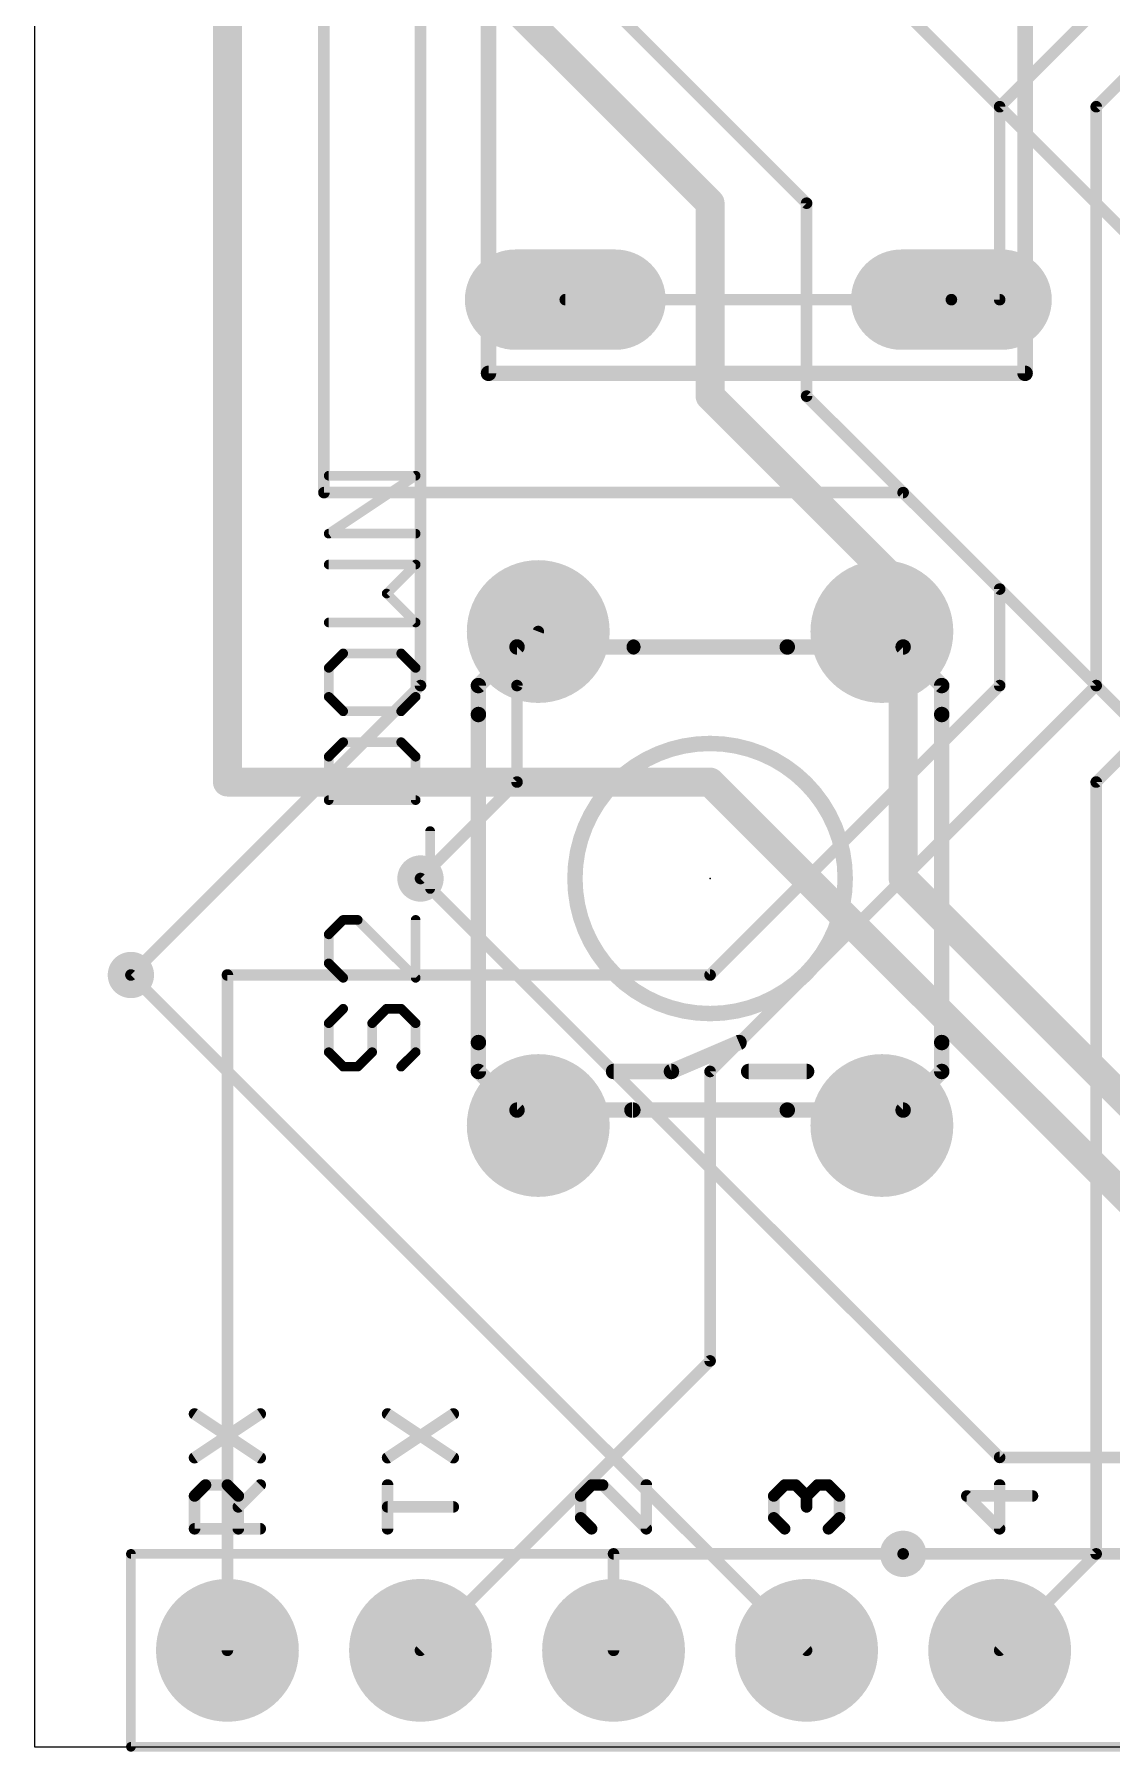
# Model space of a CAD drawing. Extents: x -6 to 117, y 1 to 54.
# Drawn here: x 3.81 to 17.98, y 2.48 to 25.08 of the extents above; entities that cross this region are included whole.
import ezdxf

# ---------------------------------------------------------------- set-up
doc = ezdxf.new("R2010")
doc.units = 0
for name, color, linetype in [('1', 14, 'CONTINUOUS'), ('16', 174, 'CONTINUOUS'), ('17', 94, 'CONTINUOUS'), ('18', 94, 'CONTINUOUS'), ('20', 178, 'CONTINUOUS'), ('21', 251, 'CONTINUOUS'), ('23', 178, 'CONTINUOUS'), ('25', 251, 'CONTINUOUS'), ('51', 251, 'CONTINUOUS')]:
    doc.layers.add(name, color=color, linetype=linetype)

# ---------------------------------------------------------------- blocks, each defined once
blk = doc.blocks.new('LONGP100')
at = {"const_width": 1}
blk.add_lwpolyline([(-0.5, 0), (0.5, 0)], dxfattribs=at)
at = {"const_width": 0.5}
for points in [[(-0.5, 0.25, 1), (-0.5, -0.25)], [(0.5, -0.25, 1), (0.5, 0.25)]]:
    blk.add_lwpolyline(points, format="xyb", dxfattribs=at)
blk = doc.blocks.new('ROUNDP')
at = {"const_width": 0.5}
blk.add_lwpolyline([(0, -0.25, 1), (0, 0.25, 1), (0, -0.25)], format="xyb", dxfattribs=at)
blk = doc.blocks.new('ROUNDV')
at = {"const_width": 0.5}
blk.add_lwpolyline([(0, -0.25, 1), (0, 0.25, 1), (0, -0.25)], format="xyb", dxfattribs=at)

msp = doc.modelspace()

# ---------------------------------------------------------------- linework, layer by layer
at = {"layer": '1'}
for points, const_width in [([(5.08, 30.48), (12.7, 22.86)], 0.381), ([(13.97, 22.86), (6.35, 30.48)], 0.1524), ([(8.89, 25.4), (8.89, 16.51)], 0.1524), ([(16.51, 24.13), (17.78, 25.4)], 0.1524), ([(19.05, 25.4), (17.78, 24.13)], 0.1524), ([(16.51, 21.59), (16.51, 24.13)], 0.1524), ([(17.78, 24.13), (17.78, 16.51)], 0.1524), ([(12.7, 22.86), (12.7, 20.32)], 0.381), ([(13.97, 20.32), (13.97, 22.86)], 0.1524), ([(16.51, 21.59), (15.875, 21.59)], 0.1524), ([(12.7, 20.32), (15.24, 17.78)], 0.381), ([(16.51, 17.78), (13.97, 20.32)], 0.1524), ([(15.24, 17.78), (14.9606, 17.2212)], 0.381), ([(16.51, 16.51), (16.51, 17.78)], 0.1524), ([(10.16, 16.51), (10.4394, 17.2212)], 0.1524), ([(8.89, 16.51), (5.08, 12.7)], 0.1524), ([(10.16, 16.51), (10.16, 15.24)], 0.1524), ([(12.7, 12.7), (16.51, 16.51)], 0.1524), ([(17.78, 16.51), (12.7, 11.43)], 0.1524), ([(19.05, 16.51), (17.78, 15.24)], 0.1524), ([(10.16, 15.24), (8.89, 13.97)], 0.1524), ([(17.78, 15.24), (17.78, 5.08)], 0.1524), ([(6.35, 12.7), (12.7, 12.7)], 0.1524), ([(6.35, 3.81), (6.35, 12.7)], 0.1524), ([(12.7, 11.43), (12.7, 7.62)], 0.1524), ([(12.7, 7.62), (8.89, 3.81)], 0.1524), ([(11.43, 5.08), (15.24, 5.08)], 0.1524), ([(11.43, 3.81), (11.43, 5.08)], 0.1524), ([(17.78, 5.08), (16.51, 3.81)], 0.1524)]:
    msp.add_lwpolyline(points, dxfattribs=dict(at, const_width=const_width))
for points, const_width in [([(16.5481, 24.13, 1), (16.4719, 24.13)], 0.0762), ([(16.4831, 24.1569, 1), (16.5369, 24.1031)], 0.0762), ([(17.8181, 24.13, 1), (17.7419, 24.13)], 0.0762), ([(17.7531, 24.1569, 1), (17.8069, 24.1031)], 0.0762), ([(12.7953, 22.86, 1), (12.6048, 22.86)], 0.1905), ([(12.6326, 22.7926, 1), (12.7674, 22.9274)], 0.1905), ([(14.0081, 22.86, 1), (13.9319, 22.86)], 0.0762), ([(13.9431, 22.8331, 1), (13.9969, 22.8869)], 0.0762), ([(15.875, 21.6281, 1), (15.875, 21.5519)], 0.0762), ([(16.4719, 21.59, 1), (16.5481, 21.59)], 0.0762), ([(16.51, 21.5519, 1), (16.51, 21.6281)], 0.0762), ([(12.7674, 20.3874, 1), (12.6326, 20.2526)], 0.1905), ([(12.6048, 20.32, 1), (12.7953, 20.32)], 0.1905), ([(13.9319, 20.32, 1), (14.0081, 20.32)], 0.0762), ([(13.9969, 20.3469, 1), (13.9431, 20.2931)], 0.0762), ([(15.3252, 17.7374, 1), (15.1548, 17.8226)], 0.1905), ([(15.1726, 17.7126, 1), (15.3074, 17.8474)], 0.1905), ([(16.5481, 17.78, 1), (16.4719, 17.78)], 0.0762), ([(16.4831, 17.7531, 1), (16.5369, 17.8069)], 0.0762), ([(10.4749, 17.2073, 1), (10.4039, 17.2351)], 0.0762), ([(14.8754, 17.2638, 1), (15.0458, 17.1786)], 0.1905), ([(8.8519, 16.51, 1), (8.9281, 16.51)], 0.0762), ([(8.9169, 16.4831, 1), (8.8631, 16.5369)], 0.0762), ([(10.1981, 16.51, 1), (10.1219, 16.51)], 0.0762), ([(10.1245, 16.5239, 1), (10.1955, 16.4961)], 0.0762), ([(16.4719, 16.51, 1), (16.5481, 16.51)], 0.0762), ([(16.5369, 16.4831, 1), (16.4831, 16.5369)], 0.0762), ([(17.7419, 16.51, 1), (17.8181, 16.51)], 0.0762), ([(17.8069, 16.4831, 1), (17.7531, 16.5369)], 0.0762), ([(10.1219, 15.24, 1), (10.1981, 15.24)], 0.0762), ([(10.1869, 15.2131, 1), (10.1331, 15.2669)], 0.0762), ([(17.8181, 15.24, 1), (17.7419, 15.24)], 0.0762), ([(17.7531, 15.2669, 1), (17.8069, 15.2131)], 0.0762), ([(8.8631, 13.9969, 1), (8.9169, 13.9431)], 0.0762), ([(5.0531, 12.7269, 1), (5.1069, 12.6731)], 0.0762), ([(6.35, 12.7381, 1), (6.35, 12.6619)], 0.0762), ([(6.3881, 12.7, 1), (6.3119, 12.7)], 0.0762), ([(12.6731, 12.7269, 1), (12.7269, 12.6731)], 0.0762), ([(12.7, 12.6619, 1), (12.7, 12.7381)], 0.0762), ([(12.7381, 11.43, 1), (12.6619, 11.43)], 0.0762), ([(12.6731, 11.4569, 1), (12.7269, 11.4031)], 0.0762), ([(12.7269, 7.5931, 1), (12.6731, 7.6469)], 0.0762), ([(12.6619, 7.62, 1), (12.7381, 7.62)], 0.0762), ([(11.43, 5.1181, 1), (11.43, 5.0419)], 0.0762), ([(11.4681, 5.08, 1), (11.3919, 5.08)], 0.0762), ([(15.24, 5.0419, 1), (15.24, 5.1181)], 0.0762), ([(17.7419, 5.08, 1), (17.8181, 5.08)], 0.0762), ([(17.8069, 5.0531, 1), (17.7531, 5.1069)], 0.0762), ([(6.3119, 3.81, 1), (6.3881, 3.81)], 0.0762), ([(8.8631, 3.8369, 1), (8.9169, 3.7831)], 0.0762), ([(11.3919, 3.81, 1), (11.4681, 3.81)], 0.0762), ([(16.4831, 3.8369, 1), (16.5369, 3.7831)], 0.0762)]:
    msp.add_lwpolyline(points, format="xyb", dxfattribs=dict(at, const_width=const_width))
at = {"layer": '16'}
for points, const_width in [([(6.35, 15.24), (6.35, 31.75)], 0.381), ([(7.62, 19.05), (7.62, 31.75)], 0.1524), ([(19.05, 21.59), (12.7, 27.94)], 0.1524), ([(15.875, 21.59), (10.795, 21.59)], 0.1524), ([(15.24, 19.05), (7.62, 19.05)], 0.1524), ([(19.05, 15.24), (15.24, 19.05)], 0.1524), ([(15.24, 16.51), (14.9606, 17.2212)], 0.381), ([(15.24, 13.97), (15.24, 16.51)], 0.381), ([(12.7, 15.24), (6.35, 15.24)], 0.381), ([(20.32, 7.62), (12.7, 15.24)], 0.381), ([(8.89, 13.97), (16.51, 6.35)], 0.1524), ([(20.32, 8.89), (15.24, 13.97)], 0.381), ([(5.08, 12.7), (13.97, 3.81)], 0.1524), ([(16.51, 6.35), (21.59, 6.35)], 0.1524), ([(15.24, 5.08), (20.32, 5.08)], 0.1524)]:
    msp.add_lwpolyline(points, dxfattribs=dict(at, const_width=const_width))
for points, const_width in [([(10.795, 21.6281, 1), (10.795, 21.5519)], 0.0762), ([(15.875, 21.5519, 1), (15.875, 21.6281)], 0.0762), ([(7.62, 19.0881, 1), (7.62, 19.0119)], 0.0762), ([(7.5819, 19.05, 1), (7.6581, 19.05)], 0.0762), ([(15.2669, 19.0769, 1), (15.2131, 19.0231)], 0.0762), ([(15.24, 19.0119, 1), (15.24, 19.0881)], 0.0762), ([(15.0493, 17.256, 1), (14.8719, 17.1864)], 0.1905), ([(15.3353, 16.51, 1), (15.1448, 16.51)], 0.1905), ([(15.1513, 16.4752, 1), (15.3287, 16.5448)], 0.1905), ([(6.35, 15.3353, 1), (6.35, 15.1448)], 0.1905), ([(12.7674, 15.3074, 1), (12.6326, 15.1726)], 0.1905), ([(12.7, 15.1448, 1), (12.7, 15.3353)], 0.1905), ([(6.2548, 15.24, 1), (6.4453, 15.24)], 0.1905), ([(8.9169, 13.9969, 1), (8.8631, 13.9431)], 0.0762), ([(15.3074, 14.0374, 1), (15.1726, 13.9026)], 0.1905), ([(15.1448, 13.97, 1), (15.3353, 13.97)], 0.1905), ([(5.1069, 12.7269, 1), (5.0531, 12.6731)], 0.0762), ([(16.51, 6.3881, 1), (16.51, 6.3119)], 0.0762), ([(16.4831, 6.3231, 1), (16.5369, 6.3769)], 0.0762), ([(15.24, 5.1181, 1), (15.24, 5.0419)], 0.0762), ([(13.9431, 3.7831, 1), (13.9969, 3.8369)], 0.0762)]:
    msp.add_lwpolyline(points, format="xyb", dxfattribs=dict(at, const_width=const_width))
at = {"layer": '20'}
for p, q in [((3.81, 52.705), (3.81, 2.54)), ((3.81, 2.54), (53.34, 2.54))]:
    msp.add_line(p, q, dxfattribs=at)
at = {"layer": '21', "const_width": 0.2032}
for points in [[(9.785, 32.72), (9.785, 20.62)], [(16.845, 20.62), (16.845, 32.72)], [(16.845, 20.62), (9.785, 20.62)], [(11.702, 17.018), (13.716, 17.018)], [(9.652, 16.129), (9.652, 11.811)], [(15.748, 11.811), (15.748, 16.129)], [(11.672, 10.922), (13.716, 10.922)]]:
    msp.add_lwpolyline(points, dxfattribs=at)
at = {"layer": '21'}
for points, const_width in [([(9.785, 20.6708, 1), (9.785, 20.5692)], 0.1016), ([(9.7342, 20.62, 1), (9.8358, 20.62)], 0.1016), ([(16.7942, 20.62, 1), (16.8958, 20.62)], 0.1016), ([(16.845, 20.5692, 1), (16.845, 20.6708)], 0.1016), ([(11.702, 17.0688, 1), (11.702, 16.9672)], 0.1016), ([(13.716, 16.9672, 1), (13.716, 17.0688)], 0.1016), ([(9.7028, 16.129, 1), (9.6012, 16.129)], 0.1016), ([(15.7988, 16.129, 1), (15.6972, 16.129)], 0.1016), ([(12.7, 12.192, 1), (12.7, 15.748, 1), (12.7, 12.192)], 0.2032), ([(9.6012, 11.811, 1), (9.7028, 11.811)], 0.1016), ([(15.6972, 11.811, 1), (15.7988, 11.811)], 0.1016), ([(11.672, 10.9728, 1), (11.672, 10.8712)], 0.1016), ([(13.716, 10.8712, 1), (13.716, 10.9728)], 0.1016)]:
    msp.add_lwpolyline(points, format="xyb", dxfattribs=dict(at, const_width=const_width))
at = {"layer": '23'}
msp.add_point((12.7, 13.97), dxfattribs=at)
at = {"layer": '25', "const_width": 0.0635}
for points in [[(7.6825, 19.3043, 1), (7.6825, 19.2408)], [(8.8441, 19.2461, 1), (8.8089, 19.2989)], [(8.8265, 19.2408, 1), (8.8265, 19.3043)], [(7.6825, 18.5416, 1), (7.6825, 18.4781)], [(7.6649, 18.5363, 1), (7.7001, 18.4835)], [(8.8265, 18.4781, 1), (8.8265, 18.5416)], [(7.6825, 18.1349, 1), (7.6825, 18.0714)], [(8.849, 18.0807, 1), (8.804, 18.1256)], [(8.8265, 18.0714, 1), (8.8265, 18.1349)], [(8.4676, 17.7443, 1), (8.4227, 17.6994)], [(8.4227, 17.7443, 1), (8.4676, 17.6994)], [(7.6825, 17.3722, 1), (7.6825, 17.3087)], [(8.804, 17.318, 1), (8.849, 17.3629)], [(8.8265, 17.3087, 1), (8.8265, 17.3722)], [(7.8732, 16.9655, 1), (7.8732, 16.902)], [(7.8956, 16.9113, 1), (7.8507, 16.9562)], [(8.6583, 16.9562, 1), (8.6134, 16.9113)], [(8.6358, 16.902, 1), (8.6358, 16.9655)], [(7.7143, 16.7431, 1), (7.6508, 16.7431)], [(7.6601, 16.7655, 1), (7.705, 16.7206)], [(8.8583, 16.7431, 1), (8.7948, 16.7431)], [(8.804, 16.7206, 1), (8.849, 16.7655)], [(7.705, 16.3842, 1), (7.6601, 16.3393)], [(7.6508, 16.3618, 1), (7.7143, 16.3618)], [(8.7948, 16.3618, 1), (8.8583, 16.3618)], [(8.849, 16.3393, 1), (8.804, 16.3842)], [(7.8732, 16.2028, 1), (7.8732, 16.1393)], [(7.8507, 16.1486, 1), (7.8956, 16.1935)], [(8.6134, 16.1935, 1), (8.6583, 16.1486)], [(8.6358, 16.1393, 1), (8.6358, 16.2028)], [(7.8732, 15.7961, 1), (7.8732, 15.7326)], [(7.8956, 15.7419, 1), (7.8507, 15.7868)], [(8.6583, 15.7868, 1), (8.6134, 15.7419)], [(8.6358, 15.7326, 1), (8.6358, 15.7961)], [(7.7143, 15.5737, 1), (7.6508, 15.5737)], [(7.6601, 15.5961, 1), (7.705, 15.5512)], [(8.8583, 15.5737, 1), (8.7948, 15.5737)], [(8.804, 15.5512, 1), (8.849, 15.5961)], [(7.6825, 15.0334, 1), (7.6825, 14.9699)], [(7.6508, 15.0017, 1), (7.7143, 15.0017)], [(8.7948, 15.0017, 1), (8.8583, 15.0017)], [(8.8265, 14.9699, 1), (8.8265, 15.0334)], [(9.0489, 14.5949, 1), (8.9854, 14.5949)], [(8.9854, 13.8323, 1), (9.0489, 13.8323)], [(7.8732, 13.4573, 1), (7.8732, 13.3938)], [(7.8956, 13.4031, 1), (7.8507, 13.448)], [(8.0863, 13.448, 1), (8.0414, 13.4031)], [(8.0639, 13.3938, 1), (8.0639, 13.4573)], [(8.8583, 13.4255, 1), (8.7948, 13.4255)], [(7.7143, 13.2349, 1), (7.6508, 13.2349)], [(7.6601, 13.2573, 1), (7.705, 13.2124)], [(7.705, 12.876, 1), (7.6601, 12.8311)], [(7.6508, 12.8536, 1), (7.7143, 12.8536)], [(7.8507, 12.6404, 1), (7.8956, 12.6853)], [(8.7948, 12.6629, 1), (8.8583, 12.6629)], [(8.804, 12.6404, 1), (8.849, 12.6853)], [(7.8956, 12.2337, 1), (7.8507, 12.2786)], [(8.4452, 12.2879, 1), (8.4452, 12.2244)], [(8.4676, 12.2337, 1), (8.4227, 12.2786)], [(8.6583, 12.2786, 1), (8.6134, 12.2337)], [(8.6358, 12.2244, 1), (8.6358, 12.2879)], [(7.7143, 12.0655, 1), (7.6508, 12.0655)], [(7.6601, 12.0879, 1), (7.705, 12.043)], [(8.2863, 12.0655, 1), (8.2228, 12.0655)], [(8.2321, 12.0879, 1), (8.277, 12.043)], [(8.8583, 12.0655, 1), (8.7948, 12.0655)], [(8.804, 12.043, 1), (8.849, 12.0879)], [(7.705, 11.7066, 1), (7.6601, 11.6617)], [(7.6508, 11.6842, 1), (7.7143, 11.6842)], [(7.8732, 11.5253, 1), (7.8732, 11.4618)], [(7.8507, 11.471, 1), (7.8956, 11.516)], [(8.0414, 11.516, 1), (8.0863, 11.471)], [(8.0639, 11.4618, 1), (8.0639, 11.5253)], [(8.2228, 11.6842, 1), (8.2863, 11.6842)], [(8.277, 11.6617, 1), (8.2321, 11.7066)], [(8.6134, 11.516, 1), (8.6583, 11.471)], [(8.7948, 11.6842, 1), (8.8583, 11.6842)], [(8.849, 11.6617, 1), (8.804, 11.7066)]]:
    msp.add_lwpolyline(points, format="xyb", dxfattribs=at)
at = {"layer": '25', "const_width": 0.127}
for points in [[(7.6825, 18.5099), (8.8265, 19.2725)], [(8.8265, 19.2725), (7.6825, 19.2725)], [(8.8265, 18.5099), (7.6825, 18.5099)], [(8.8265, 18.1031), (7.6825, 18.1031)], [(8.4452, 17.7218), (8.8265, 18.1031)], [(8.8265, 17.3405), (8.4452, 17.7218)], [(7.6825, 17.3405), (8.8265, 17.3405)], [(7.8732, 16.9337), (7.6825, 16.7431)], [(8.6358, 16.9337), (7.8732, 16.9337)], [(8.8265, 16.7431), (8.6358, 16.9337)], [(7.6825, 16.7431), (7.6825, 16.3618)], [(8.8265, 16.3618), (8.8265, 16.7431)], [(7.6825, 16.3618), (7.8732, 16.1711)], [(8.6358, 16.1711), (8.8265, 16.3618)], [(7.8732, 16.1711), (8.6358, 16.1711)], [(7.8732, 15.7643), (7.6825, 15.5737)], [(8.6358, 15.7643), (7.8732, 15.7643)], [(8.8265, 15.5737), (8.6358, 15.7643)], [(7.6825, 15.5737), (7.6825, 15.0017)], [(8.8265, 15.0017), (8.8265, 15.5737)], [(7.6825, 15.0017), (8.8265, 15.0017)], [(9.0172, 13.8323), (9.0172, 14.5949)], [(7.8732, 13.4255), (7.6825, 13.2349)], [(8.0639, 13.4255), (7.8732, 13.4255)], [(8.8265, 12.6629), (8.0639, 13.4255)], [(8.8265, 13.4255), (8.8265, 12.6629)], [(7.6825, 13.2349), (7.6825, 12.8536)], [(7.6825, 12.8536), (7.8732, 12.6629)], [(7.8732, 12.2561), (7.6825, 12.0655)], [(8.2545, 12.0655), (8.4452, 12.2561)], [(8.4452, 12.2561), (8.6358, 12.2561)], [(8.6358, 12.2561), (8.8265, 12.0655)], [(7.6825, 12.0655), (7.6825, 11.6842)], [(8.2545, 11.6842), (8.2545, 12.0655)], [(8.8265, 12.0655), (8.8265, 11.6842)], [(7.6825, 11.6842), (7.8732, 11.4935)], [(7.8732, 11.4935), (8.0639, 11.4935)], [(8.0639, 11.4935), (8.2545, 11.6842)], [(8.8265, 11.6842), (8.6358, 11.4935)]]:
    msp.add_lwpolyline(points, dxfattribs=at)
at = {"layer": '51'}
for points, const_width in [([(10.16, 17.018), (9.652, 16.51)], 0.2032), ([(11.684, 17.018), (10.16, 17.018)], 0.2032), ([(15.24, 17.018), (13.716, 17.018)], 0.2032), ([(15.748, 16.51), (15.24, 17.018)], 0.2032), ([(9.652, 16.51), (9.652, 16.129)], 0.2032), ([(15.748, 16.51), (15.748, 16.129)], 0.2032), ([(9.652, 11.43), (9.652, 11.811)], 0.2032), ([(12.192, 11.43), (13.081, 11.811)], 0.2032), ([(15.748, 11.43), (15.748, 11.811)], 0.2032), ([(9.652, 11.43), (10.16, 10.922)], 0.2032), ([(11.43, 11.43), (12.192, 11.43)], 0.2032), ([(13.208, 11.43), (13.97, 11.43)], 0.2032), ([(15.748, 11.43), (15.24, 10.922)], 0.2032), ([(10.16, 10.922), (11.684, 10.922)], 0.2032), ([(15.24, 10.922), (13.716, 10.922)], 0.2032), ([(5.9175, 6.3457), (6.7818, 6.9219)], 0.1524), ([(5.9175, 6.9219), (6.7818, 6.3457)], 0.1524), ([(8.4575, 6.3457), (9.3218, 6.9219)], 0.1524), ([(8.4575, 6.9219), (9.3218, 6.3457)], 0.1524), ([(5.9175, 5.8424), (6.0615, 5.9864)], 0.1524), ([(5.9175, 5.4102), (5.9175, 5.8424)], 0.1524), ([(6.0615, 5.9864), (6.3496, 5.9864)], 0.1524), ([(6.3496, 5.9864), (6.4937, 5.8424)], 0.1524), ([(6.4937, 5.6983), (6.7818, 5.9864)], 0.1524), ([(6.4937, 5.8424), (6.4937, 5.4102)], 0.1524), ([(8.4575, 5.4102), (8.4575, 5.9864)], 0.1524), ([(11.1415, 5.9864), (10.9975, 5.8424)], 0.1524), ([(10.9975, 5.8424), (10.9975, 5.5543)], 0.1524), ([(11.2856, 5.9864), (11.1415, 5.9864)], 0.1524), ([(11.8618, 5.4102), (11.2856, 5.9864)], 0.1524), ([(11.8618, 5.9864), (11.8618, 5.4102)], 0.1524), ([(13.5375, 5.8424), (13.6815, 5.9864)], 0.1524), ([(13.5375, 5.5543), (13.5375, 5.8424)], 0.1524), ([(13.6815, 5.9864), (13.8256, 5.9864)], 0.1524), ([(13.8256, 5.9864), (13.9696, 5.8424)], 0.1524), ([(13.9696, 5.8424), (14.1137, 5.9864)], 0.1524), ([(13.9696, 5.8424), (13.9696, 5.6983)], 0.1524), ([(14.1137, 5.9864), (14.2577, 5.9864)], 0.1524), ([(14.2577, 5.9864), (14.4018, 5.8424)], 0.1524), ([(14.4018, 5.8424), (14.4018, 5.5543)], 0.1524), ([(16.9418, 5.8424), (16.0775, 5.8424)], 0.1524), ([(16.0775, 5.8424), (16.5096, 5.4102)], 0.1524), ([(16.5096, 5.4102), (16.5096, 5.9864)], 0.1524), ([(9.3218, 5.6983), (8.4575, 5.6983)], 0.1524), ([(6.7818, 5.4102), (5.9175, 5.4102)], 0.1524), ([(10.9975, 5.5543), (11.1415, 5.4102)], 0.1524), ([(13.6815, 5.4102), (13.5375, 5.5543)], 0.1524), ([(14.4018, 5.5543), (14.2577, 5.4102)], 0.1524), ([(5.08, 2.54), (5.08, 5.08)], 0.127), ([(5.08, 5.08), (25.4, 5.08)], 0.127), ([(25.4, 2.54), (5.08, 2.54)], 0.127)]:
    msp.add_lwpolyline(points, dxfattribs=dict(at, const_width=const_width))
for points, const_width in [([(10.16, 17.0688, 1), (10.16, 16.9672)], 0.1016), ([(10.1959, 16.9821, 1), (10.1241, 17.0539)], 0.1016), ([(11.684, 16.9672, 1), (11.684, 17.0688)], 0.1016), ([(13.716, 17.0688, 1), (13.716, 16.9672)], 0.1016), ([(15.2759, 17.0539, 1), (15.2041, 16.9821)], 0.1016), ([(15.24, 16.9672, 1), (15.24, 17.0688)], 0.1016), ([(9.7028, 16.51, 1), (9.6012, 16.51)], 0.1016), ([(9.6161, 16.5459, 1), (9.6879, 16.4741)], 0.1016), ([(15.7988, 16.51, 1), (15.6972, 16.51)], 0.1016), ([(15.7121, 16.4741, 1), (15.7839, 16.5459)], 0.1016), ([(9.6012, 16.129, 1), (9.7028, 16.129)], 0.1016), ([(15.6972, 16.129, 1), (15.7988, 16.129)], 0.1016), ([(9.7028, 11.811, 1), (9.6012, 11.811)], 0.1016), ([(13.101, 11.7643, 1), (13.061, 11.8577)], 0.1016), ([(15.7988, 11.811, 1), (15.6972, 11.811)], 0.1016), ([(9.6879, 11.4659, 1), (9.6161, 11.3941)], 0.1016), ([(11.43, 11.4808, 1), (11.43, 11.3792)], 0.1016), ([(12.192, 11.3792, 1), (12.192, 11.4808)], 0.1016), ([(13.208, 11.4808, 1), (13.208, 11.3792)], 0.1016), ([(13.97, 11.3792, 1), (13.97, 11.4808)], 0.1016), ([(15.7839, 11.3941, 1), (15.7121, 11.4659)], 0.1016), ([(9.6012, 11.43, 1), (9.7028, 11.43)], 0.1016), ([(12.172, 11.4767, 1), (12.212, 11.3833)], 0.1016), ([(15.6972, 11.43, 1), (15.7988, 11.43)], 0.1016), ([(10.16, 10.9728, 1), (10.16, 10.8712)], 0.1016), ([(10.1241, 10.8861, 1), (10.1959, 10.9579)], 0.1016), ([(11.684, 10.8712, 1), (11.684, 10.9728)], 0.1016), ([(13.716, 10.9728, 1), (13.716, 10.8712)], 0.1016), ([(15.2041, 10.9579, 1), (15.2759, 10.8861)], 0.1016), ([(15.24, 10.8712, 1), (15.24, 10.9728)], 0.1016), ([(5.9386, 6.9536, 1), (5.8963, 6.8902)], 0.0762), ([(6.8029, 6.8902, 1), (6.7607, 6.9536)], 0.0762), ([(8.4786, 6.9536, 1), (8.4363, 6.8902)], 0.0762), ([(9.3429, 6.8902, 1), (9.3007, 6.9536)], 0.0762), ([(5.8963, 6.3774, 1), (5.9386, 6.314)], 0.0762), ([(6.7607, 6.314, 1), (6.8029, 6.3774)], 0.0762), ([(8.4363, 6.3774, 1), (8.4786, 6.314)], 0.0762), ([(9.3007, 6.314, 1), (9.3429, 6.3774)], 0.0762), ([(5.8905, 5.8693, 1), (5.9444, 5.8154)], 0.0762), ([(5.9556, 5.8424, 1), (5.8794, 5.8424)], 0.0762), ([(6.0615, 6.0245, 1), (6.0615, 5.9483)], 0.0762), ([(6.0885, 5.9595, 1), (6.0346, 6.0134)], 0.0762), ([(6.3766, 6.0134, 1), (6.3227, 5.9595)], 0.0762), ([(6.3496, 5.9483, 1), (6.3496, 6.0245)], 0.0762), ([(6.5318, 5.8424, 1), (6.4556, 5.8424)], 0.0762), ([(6.4667, 5.8154, 1), (6.5206, 5.8693)], 0.0762), ([(6.8087, 5.9595, 1), (6.7549, 6.0134)], 0.0762), ([(8.4956, 5.9864, 1), (8.4194, 5.9864)], 0.0762), ([(10.9705, 5.8693, 1), (11.0244, 5.8154)], 0.0762), ([(11.0356, 5.8424, 1), (10.9594, 5.8424)], 0.0762), ([(11.1415, 6.0245, 1), (11.1415, 5.9483)], 0.0762), ([(11.1685, 5.9595, 1), (11.1146, 6.0134)], 0.0762), ([(11.3125, 6.0134, 1), (11.2586, 5.9595)], 0.0762), ([(11.2856, 5.9483, 1), (11.2856, 6.0245)], 0.0762), ([(11.8999, 5.9864, 1), (11.8237, 5.9864)], 0.0762), ([(13.5105, 5.8693, 1), (13.5644, 5.8154)], 0.0762), ([(13.5756, 5.8424, 1), (13.4994, 5.8424)], 0.0762), ([(13.6815, 6.0245, 1), (13.6815, 5.9483)], 0.0762), ([(13.7085, 5.9595, 1), (13.6546, 6.0134)], 0.0762), ([(13.8525, 6.0134, 1), (13.7986, 5.9595)], 0.0762), ([(13.8256, 5.9483, 1), (13.8256, 6.0245)], 0.0762), ([(14.0077, 5.8424, 1), (13.9315, 5.8424)], 0.0762), ([(13.9427, 5.8693, 1), (13.9966, 5.8154)], 0.0762), ([(13.9427, 5.8154, 1), (13.9966, 5.8693)], 0.0762), ([(14.1137, 6.0245, 1), (14.1137, 5.9483)], 0.0762), ([(14.1406, 5.9595, 1), (14.0867, 6.0134)], 0.0762), ([(14.2847, 6.0134, 1), (14.2308, 5.9595)], 0.0762), ([(14.2577, 5.9483, 1), (14.2577, 6.0245)], 0.0762), ([(14.4399, 5.8424, 1), (14.3637, 5.8424)], 0.0762), ([(14.3749, 5.8154, 1), (14.4287, 5.8693)], 0.0762), ([(16.1044, 5.8693, 1), (16.0505, 5.8154)], 0.0762), ([(16.0775, 5.8805, 1), (16.0775, 5.8043)], 0.0762), ([(16.5477, 5.9864, 1), (16.4715, 5.9864)], 0.0762), ([(16.9418, 5.8043, 1), (16.9418, 5.8805)], 0.0762), ([(6.4667, 5.7253, 1), (6.5206, 5.6714)], 0.0762), ([(8.4575, 5.7364, 1), (8.4575, 5.6602)], 0.0762), ([(9.3218, 5.6602, 1), (9.3218, 5.7364)], 0.0762), ([(13.9315, 5.6983, 1), (14.0077, 5.6983)], 0.0762), ([(5.9175, 5.4483, 1), (5.9175, 5.3721)], 0.0762), ([(5.8794, 5.4102, 1), (5.9556, 5.4102)], 0.0762), ([(6.4556, 5.4102, 1), (6.5318, 5.4102)], 0.0762), ([(6.7818, 5.3721, 1), (6.7818, 5.4483)], 0.0762), ([(8.4194, 5.4102, 1), (8.4956, 5.4102)], 0.0762), ([(11.0244, 5.5812, 1), (10.9705, 5.5273)], 0.0762), ([(10.9594, 5.5543, 1), (11.0356, 5.5543)], 0.0762), ([(11.1146, 5.3833, 1), (11.1685, 5.4371)], 0.0762), ([(11.8237, 5.4102, 1), (11.8999, 5.4102)], 0.0762), ([(11.8349, 5.3833, 1), (11.8887, 5.4371)], 0.0762), ([(13.5644, 5.5812, 1), (13.5105, 5.5273)], 0.0762), ([(13.4994, 5.5543, 1), (13.5756, 5.5543)], 0.0762), ([(13.6546, 5.3833, 1), (13.7085, 5.4371)], 0.0762), ([(14.2308, 5.4371, 1), (14.2847, 5.3833)], 0.0762), ([(14.3637, 5.5543, 1), (14.4399, 5.5543)], 0.0762), ([(14.4287, 5.5273, 1), (14.3749, 5.5812)], 0.0762), ([(16.4715, 5.4102, 1), (16.5477, 5.4102)], 0.0762), ([(16.4827, 5.3833, 1), (16.5366, 5.4371)], 0.0762), ([(5.1117, 5.08, 1), (5.0483, 5.08)], 0.0635), ([(5.08, 5.1117, 1), (5.08, 5.0483)], 0.0635), ([(5.08, 2.5718, 1), (5.08, 2.5082)], 0.0635), ([(5.0483, 2.54, 1), (5.1117, 2.54)], 0.0635)]:
    msp.add_lwpolyline(points, format="xyb", dxfattribs=dict(at, const_width=const_width))

# ---------------------------------------------------------------- block references
at = {"layer": '17', "xscale": 1.3208, "yscale": 1.3208}
for p in [(10.795, 21.59), (10.795, 21.59), (15.875, 21.59), (15.875, 21.59)]:
    msp.add_blockref('LONGP100', p, dxfattribs=at)
at = {"layer": '17', "xscale": 1.8796, "yscale": 1.8796}
for p, rotation in [((10.4394, 17.2212), 90), ((10.4394, 17.2212), 90), ((14.9606, 17.2212), 90), ((14.9606, 17.2212), 90), ((10.4394, 10.7188), 90), ((10.4394, 10.7188), 90), ((14.9606, 10.7188), 90), ((14.9606, 10.7188), 90), ((6.35, 3.81), 180), ((6.35, 3.81), 180), ((8.89, 3.81), 180), ((8.89, 3.81), 180), ((11.43, 3.81), 180), ((11.43, 3.81), 180), ((13.97, 3.81), 180), ((13.97, 3.81), 180), ((16.51, 3.81), 180), ((16.51, 3.81), 180)]:
    msp.add_blockref('ROUNDP', p, dxfattribs=dict(at, rotation=rotation))
at = {"layer": '18', "xscale": 0.6096, "yscale": 0.6096}
for p in [(8.89, 13.97), (8.89, 13.97), (5.08, 12.7), (5.08, 12.7), (15.24, 5.08), (15.24, 5.08)]:
    msp.add_blockref('ROUNDV', p, dxfattribs=at)

doc.saveas('drawing.dxf')
